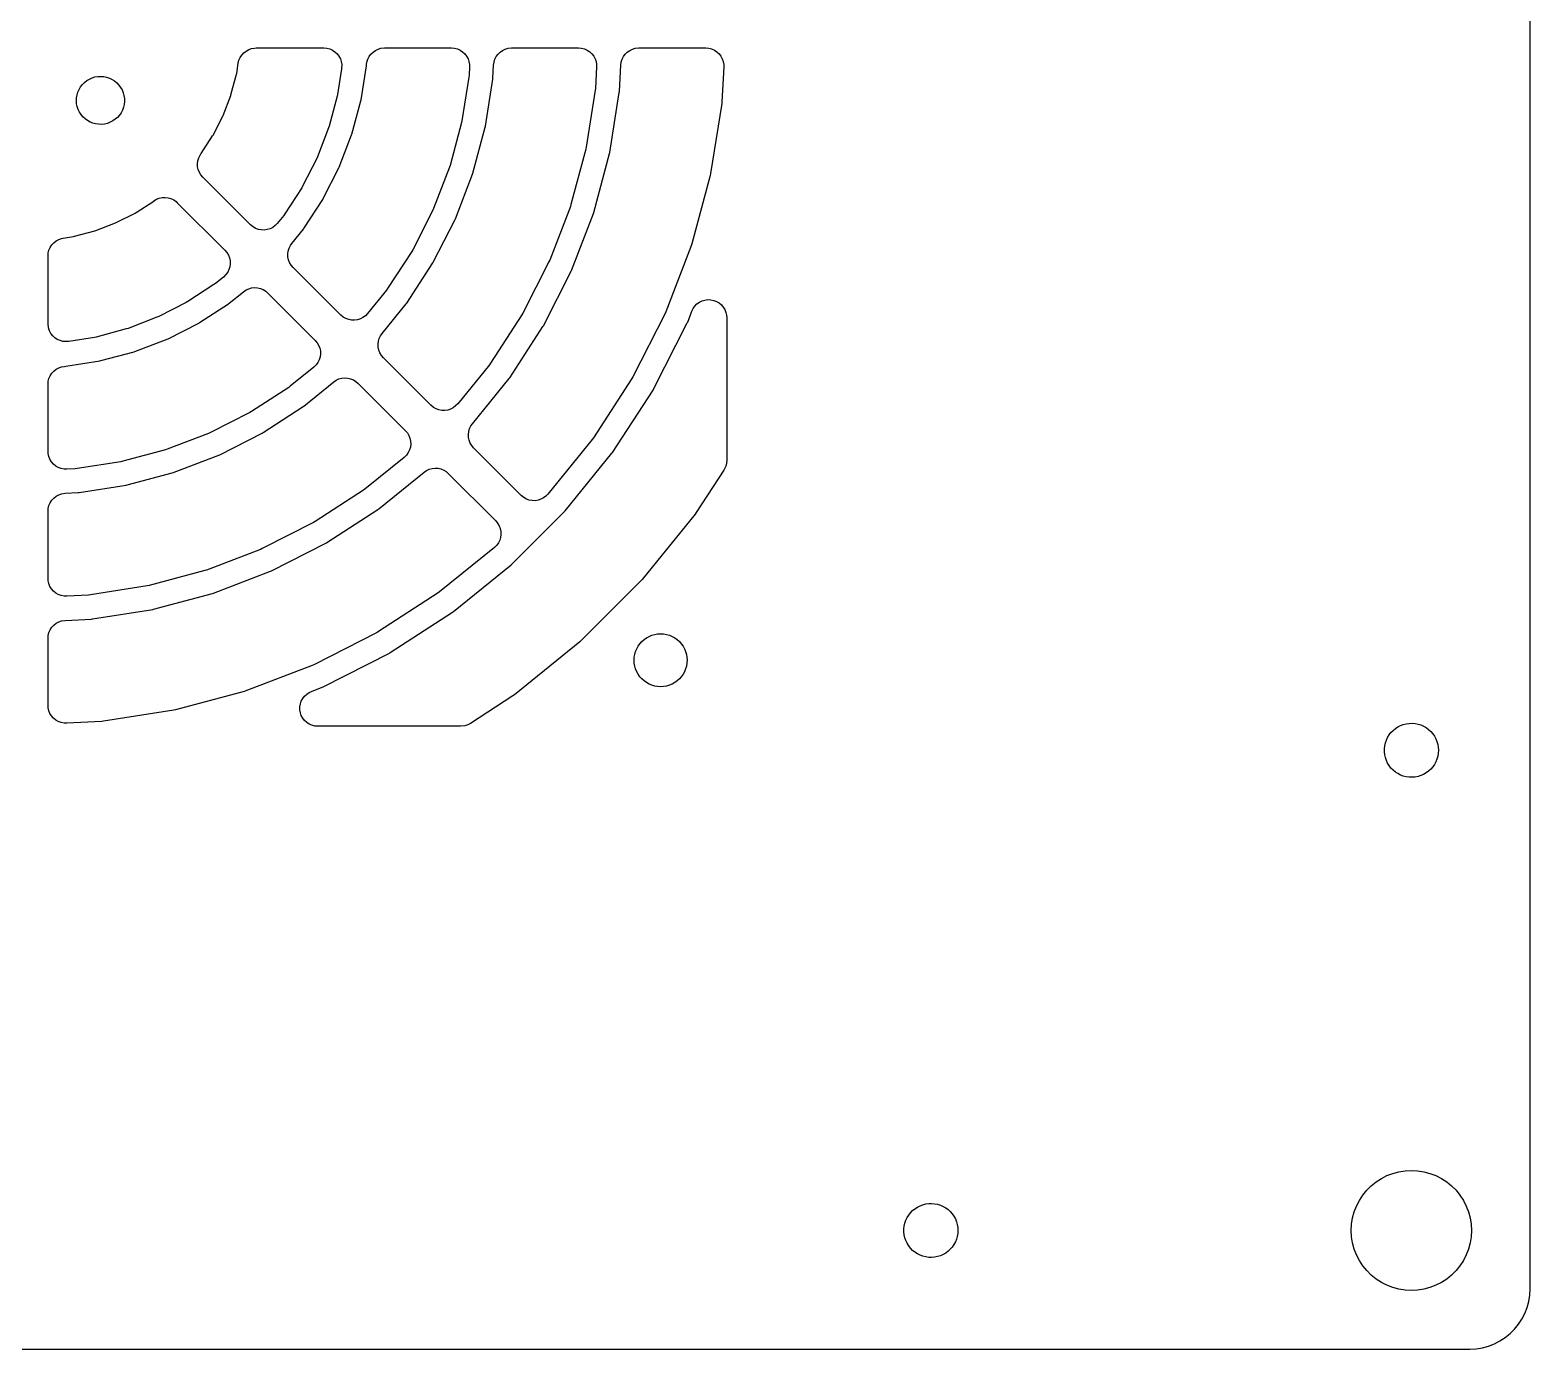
# Model space of a CAD drawing. Header units: metres. Extents: x -250 to 250, y -110 to 110.
# Drawn here: x 125 to 249.9, y -109.9 to 0 of the extents above; entities that cross this region are included whole.
import ezdxf

# ---------------------------------------------------------------- set-up
doc = ezdxf.new("R2010")
doc.units = ezdxf.units.M

msp = doc.modelspace()

# ---------------------------------------------------------------- linework, layer by layer
for p, q in [((249.875, -104.875), (249.875, 104.875)), ((142.399, -2.52469), (142.497, -2.297)), ((142.497, -2.297), (142.63, -2.08849)), ((142.63, -2.08849), (142.797, -1.90485)), ((142.797, -1.90485), (142.991, -1.75107)), ((142.991, -1.75107), (143.208, -1.63136)), ((143.208, -1.63136), (143.441, -1.549)), ((143.441, -1.549), (143.685, -1.5062)), ((143.685, -1.5062), (143.822, -1.5)), ((143.822, -1.5), (149.463, -1.5)), ((149.463, -1.5), (149.71, -1.52046)), ((149.71, -1.52046), (149.95, -1.58127)), ((149.95, -1.58127), (150.177, -1.68079)), ((150.177, -1.68079), (150.384, -1.81628)), ((150.384, -1.81628), (150.566, -1.98409)), ((150.566, -1.98409), (150.718, -2.17958)), ((150.718, -2.17958), (150.836, -2.39746)), ((150.836, -2.39746), (150.917, -2.63177)), ((153.047, -2.67604), (153.12, -2.43941)), ((153.12, -2.43941), (153.231, -2.21805)), ((153.231, -2.21805), (153.378, -2.01802)), ((153.378, -2.01802), (153.555, -1.84477)), ((153.555, -1.84477), (153.758, -1.70305)), ((153.758, -1.70305), (153.982, -1.59669)), ((153.982, -1.59669), (154.22, -1.52863)), ((154.22, -1.52863), (154.511, -1.5)), ((154.511, -1.5), (160.091, -1.5)), ((160.091, -1.5), (160.338, -1.52046)), ((160.338, -1.52046), (160.578, -1.58127)), ((160.578, -1.58127), (160.805, -1.68079)), ((160.805, -1.68079), (161.012, -1.81628)), ((161.012, -1.81628), (161.194, -1.98409)), ((161.194, -1.98409), (161.346, -2.17958)), ((161.346, -2.17958), (161.464, -2.39746)), ((161.464, -2.39746), (161.545, -2.63177)), ((163.63, -2.67601), (163.704, -2.43936)), ((163.704, -2.43936), (163.815, -2.218)), ((163.815, -2.218), (163.961, -2.01799)), ((163.961, -2.01799), (164.138, -1.84476)), ((164.138, -1.84476), (164.341, -1.70303)), ((164.341, -1.70303), (164.565, -1.59668)), ((164.565, -1.59668), (164.803, -1.52863)), ((164.803, -1.52863), (165.095, -1.5)), ((165.095, -1.5), (170.674, -1.5)), ((170.674, -1.5), (170.921, -1.52046)), ((170.921, -1.52046), (171.161, -1.58127)), ((171.161, -1.58127), (171.388, -1.68079)), ((171.388, -1.68079), (171.595, -1.81628)), ((171.595, -1.81628), (171.778, -1.98409)), ((171.778, -1.98409), (171.93, -2.17958)), ((171.93, -2.17958), (172.048, -2.39746)), ((172.048, -2.39746), (172.128, -2.63177)), ((174.214, -2.67601), (174.287, -2.43936)), ((174.287, -2.43936), (174.398, -2.21802)), ((174.398, -2.21802), (174.544, -2.01799)), ((174.544, -2.01799), (174.721, -1.84476)), ((174.721, -1.84476), (174.925, -1.70303)), ((174.925, -1.70303), (175.148, -1.59669)), ((175.148, -1.59669), (175.387, -1.52863)), ((175.387, -1.52863), (175.678, -1.5)), ((175.678, -1.5), (181.257, -1.5)), ((181.257, -1.5), (181.504, -1.52046)), ((181.504, -1.52046), (181.744, -1.58127)), ((181.744, -1.58127), (181.971, -1.68079)), ((181.971, -1.68079), (182.179, -1.81628)), ((182.179, -1.81628), (182.361, -1.98409)), ((182.361, -1.98409), (182.513, -2.17958)), ((182.513, -2.17958), (182.631, -2.39746)), ((182.631, -2.39746), (182.711, -2.63177)), ((141.733, -5.39542), (142.189, -3.69386)), ((142.189, -3.69386), (142.205, -3.61696)), ((142.205, -3.61696), (142.34, -2.76534)), ((142.34, -2.76534), (142.399, -2.52469)), ((150.944, -3.23465), (150.607, -5.36279)), ((150.917, -2.63177), (150.958, -2.87613)), ((150.958, -2.87613), (150.944, -3.23465)), ((152.557, -5.81731), (153.006, -2.98299)), ((153.006, -2.98299), (153.019, -2.866)), ((153.019, -2.866), (153.021, -2.86627)), ((153.021, -2.86627), (153.047, -2.67604)), ((161.545, -2.63177), (161.586, -2.87613)), ((161.589, -3.07849), (161.553, -3.76282)), ((161.586, -2.87613), (161.589, -3.07849)), ((163.54, -4.0112), (163.597, -2.92149)), ((163.597, -2.92149), (163.63, -2.67601)), ((172.172, -3.07851), (172.078, -4.86909)), ((172.128, -2.63177), (172.169, -2.87613)), ((172.169, -2.87613), (172.172, -3.07851)), ((174.065, -5.11745), (174.18, -2.92149)), ((174.18, -2.92149), (174.214, -2.67601)), ((182.755, -3.07851), (182.604, -5.97536)), ((182.711, -2.63177), (182.752, -2.87613)), ((182.752, -2.87613), (182.755, -3.07851)), ((128.987, -5.1694), (129.087, -4.94415)), ((129.087, -4.94415), (129.213, -4.73282)), ((129.213, -4.73282), (129.365, -4.53862)), ((129.365, -4.53862), (129.539, -4.3645)), ((129.539, -4.3645), (129.733, -4.21309)), ((129.733, -4.21309), (129.944, -4.0867)), ((129.944, -4.0867), (130.169, -3.98724)), ((130.169, -3.98724), (130.405, -3.91621)), ((130.405, -3.91621), (130.648, -3.87469)), ((130.648, -3.87469), (130.894, -3.86333)), ((130.894, -3.86333), (131.139, -3.88226)), ((131.139, -3.88226), (131.381, -3.93123)), ((131.381, -3.93123), (131.614, -4.00949)), ((131.614, -4.00949), (131.836, -4.11584)), ((131.836, -4.11584), (132.044, -4.24869)), ((132.044, -4.24869), (132.233, -4.40599)), ((132.233, -4.40599), (132.402, -4.58539)), ((132.402, -4.58539), (132.547, -4.78416)), ((132.547, -4.78416), (132.667, -4.99928)), ((161.536, -3.91898), (160.959, -7.56319)), ((161.553, -3.76282), (161.536, -3.91898)), ((162.909, -8.0177), (163.532, -4.08925)), ((163.532, -4.08925), (163.54, -4.0112)), ((172.078, -4.86909), (172.062, -5.02524)), ((128.863, -5.89389), (128.875, -5.6479)), ((128.882, -6.1394), (128.863, -5.89389)), ((128.875, -5.6479), (128.916, -5.40518)), ((128.931, -6.38072), (128.882, -6.1394)), ((128.916, -5.40518), (128.987, -5.1694)), ((132.667, -4.99928), (132.759, -5.22751)), ((132.759, -5.22751), (132.823, -5.46536)), ((132.834, -6.20027), (132.778, -6.43997)), ((132.823, -5.46536), (132.857, -5.70924)), ((132.861, -5.95546), (132.834, -6.20027)), ((132.857, -5.70924), (132.861, -5.95546)), ((141.077, -7.1151), (141.709, -5.47032)), ((141.709, -5.47032), (141.733, -5.39542)), ((150.574, -5.51637), (149.906, -8.00992)), ((150.607, -5.36279), (150.574, -5.51637)), ((151.798, -8.66583), (152.541, -5.89426)), ((152.541, -5.89426), (152.557, -5.81731)), ((172.062, -5.02524), (171.311, -9.76358)), ((173.261, -10.2181), (174.057, -5.1955)), ((174.057, -5.1955), (174.065, -5.11745)), ((182.587, -6.1315), (181.663, -11.964)), ((182.604, -5.97536), (182.587, -6.1315)), ((129.009, -6.6142), (128.931, -6.38072)), ((129.116, -6.83629), (129.009, -6.6142)), ((129.249, -7.04364), (129.116, -6.83629)), ((129.406, -7.23308), (129.249, -7.04364)), ((129.585, -7.40175), (129.406, -7.23308)), ((129.784, -7.5471), (129.585, -7.40175)), ((132.093, -7.44037), (131.89, -7.57953)), ((132.277, -7.2773), (132.093, -7.44037)), ((132.44, -7.09279), (132.277, -7.2773)), ((132.58, -6.88963), (132.44, -7.09279)), ((132.693, -6.67093), (132.58, -6.88963)), ((132.778, -6.43997), (132.693, -6.67093)), ((140.245, -8.75652), (141.045, -7.18683)), ((141.045, -7.18683), (141.077, -7.1151)), ((129.999, -7.66693), (129.784, -7.5471)), ((130.228, -7.75941), (129.999, -7.66693)), ((130.465, -7.82314), (130.228, -7.75941)), ((130.709, -7.85716), (130.465, -7.82314)), ((130.955, -7.86095), (130.709, -7.85716)), ((131.2, -7.83446), (130.955, -7.86095)), ((131.44, -7.77808), (131.2, -7.83446)), ((131.671, -7.69267), (131.44, -7.77808)), ((131.89, -7.57953), (131.671, -7.69267)), ((149.858, -8.15924), (148.933, -10.5695)), ((149.906, -8.00992), (149.858, -8.15924)), ((150.746, -11.4198), (151.774, -8.74074)), ((151.774, -8.74074), (151.798, -8.66583)), ((160.927, -7.71677), (159.972, -11.2803)), ((160.959, -7.56319), (160.927, -7.71677)), ((161.864, -11.9363), (162.893, -8.09465)), ((162.893, -8.09465), (162.909, -8.0177)), ((139.247, -10.3024), (140.206, -8.82471)), ((140.206, -8.82471), (140.245, -8.75652)), ((171.279, -9.91716), (170.037, -14.5508)), ((171.311, -9.76358), (171.279, -9.91716)), ((138.947, -11.1414), (138.978, -10.8956)), ((138.958, -11.3889), (138.947, -11.1414)), ((138.978, -10.8956), (139.049, -10.6581)), ((139.049, -10.6581), (139.157, -10.4356)), ((139.157, -10.4356), (139.232, -10.3218)), ((139.232, -10.3218), (139.247, -10.3024)), ((148.869, -10.713), (147.697, -13.0134)), ((148.933, -10.5695), (148.869, -10.713)), ((171.929, -15.2067), (173.245, -10.2951)), ((173.245, -10.2951), (173.261, -10.2181)), ((139.008, -11.6314), (138.958, -11.3889)), ((139.098, -11.8622), (139.008, -11.6314)), ((139.225, -12.075), (139.098, -11.8622)), ((139.385, -12.264), (139.225, -12.075)), ((143.35, -16.2289), (139.385, -12.264)), ((149.411, -14.0483), (150.714, -11.4915)), ((150.714, -11.4915), (150.746, -11.4198)), ((159.923, -11.4297), (158.601, -14.8742)), ((159.972, -11.2803), (159.923, -11.4297)), ((160.414, -15.7243), (161.839, -12.0112)), ((161.839, -12.0112), (161.864, -11.9363)), ((181.631, -12.1176), (180.102, -17.8212)), ((181.663, -11.964), (181.631, -12.1176)), ((147.618, -13.1493), (146.212, -15.3145)), ((147.697, -13.0134), (147.618, -13.1493)), ((133.825, -15.2061), (135.302, -14.2466)), ((135.302, -14.2466), (135.322, -14.2324)), ((135.322, -14.2324), (135.534, -14.1039)), ((135.534, -14.1039), (135.764, -14.0119)), ((135.764, -14.0119), (136.006, -13.9591)), ((136.006, -13.9591), (136.253, -13.9468)), ((136.253, -13.9468), (136.499, -13.9755)), ((136.499, -13.9755), (136.737, -14.0442)), ((136.737, -14.0442), (136.961, -14.1512)), ((136.961, -14.1512), (137.163, -14.2935)), ((137.163, -14.2935), (137.264, -14.3854)), ((137.264, -14.3854), (141.229, -18.3502)), ((147.809, -16.523), (149.372, -14.1162)), ((149.372, -14.1162), (149.411, -14.0483)), ((158.601, -14.8742), (158.537, -15.0176)), ((169.989, -14.7001), (168.269, -19.1789)), ((170.037, -14.5508), (169.989, -14.7001)), ((130.47, -16.7086), (132.115, -16.0773)), ((132.115, -16.0773), (132.187, -16.0453)), ((132.187, -16.0453), (133.757, -15.2455)), ((133.757, -15.2455), (133.825, -15.2061)), ((143.566, -16.4079), (143.35, -16.2289)), ((145.577, -16.1122), (145.405, -16.2912)), ((146.12, -15.4415), (145.577, -16.1122)), ((146.212, -15.3145), (146.12, -15.4415)), ((158.537, -15.0176), (156.862, -18.305)), ((158.576, -19.34), (160.382, -15.796)), ((160.382, -15.796), (160.414, -15.7243)), ((170.082, -20.029), (171.905, -15.2816)), ((171.905, -15.2816), (171.929, -15.2067)), ((127.18, -17.5659), (127.397, -17.448)), ((127.397, -17.448), (127.632, -17.3676)), ((127.632, -17.3676), (127.765, -17.3401)), ((127.765, -17.3401), (128.617, -17.2052)), ((128.617, -17.2052), (128.694, -17.1889)), ((128.694, -17.1889), (130.395, -16.733)), ((130.395, -16.733), (130.47, -16.7086)), ((143.782, -16.53), (143.566, -16.4079)), ((144.015, -16.615), (143.782, -16.53)), ((144.258, -16.6605), (144.015, -16.615)), ((144.506, -16.6653), (144.258, -16.6605)), ((144.751, -16.6292), (144.506, -16.6653)), ((144.987, -16.5533), (144.751, -16.6292)), ((145.207, -16.4396), (144.987, -16.5533)), ((145.405, -16.2912), (145.207, -16.4396)), ((146.798, -17.7773), (147.763, -16.5865)), ((147.763, -16.5865), (147.809, -16.523)), ((126.5, -18.8217), (126.52, -18.5748)), ((126.52, -18.5748), (126.581, -18.3346)), ((126.581, -18.3346), (126.681, -18.1077)), ((126.681, -18.1077), (126.816, -17.9003)), ((126.816, -17.9003), (126.984, -17.7181)), ((126.984, -17.7181), (127.18, -17.5659)), ((141.229, -18.3502), (141.389, -18.5393)), ((141.389, -18.5393), (141.516, -18.7521)), ((146.465, -18.6593), (146.496, -18.4135)), ((146.475, -18.9068), (146.465, -18.6593)), ((146.496, -18.4135), (146.567, -18.1761)), ((146.567, -18.1761), (146.675, -17.9535)), ((146.675, -17.9535), (146.798, -17.7773)), ((156.784, -18.4409), (154.774, -21.5352)), ((156.862, -18.305), (156.784, -18.4409)), ((180.054, -17.9705), (177.938, -23.4834)), ((180.102, -17.8212), (180.054, -17.9705)), ((126.5, -24.4627), (126.5, -18.8217)), ((141.566, -19.9561), (141.457, -20.1787)), ((141.516, -18.7521), (141.606, -18.9829)), ((141.636, -19.7187), (141.566, -19.9561)), ((141.606, -18.9829), (141.657, -19.2254)), ((141.667, -19.4729), (141.636, -19.7187)), ((141.657, -19.2254), (141.667, -19.4729)), ((146.526, -19.1493), (146.475, -18.9068)), ((146.616, -19.3801), (146.526, -19.1493)), ((146.743, -19.5929), (146.616, -19.3801)), ((146.903, -19.782), (146.743, -19.5929)), ((150.865, -23.7434), (146.903, -19.782)), ((156.371, -22.7437), (158.537, -19.408)), ((158.537, -19.408), (158.576, -19.34)), ((168.205, -19.3223), (166.028, -23.5965)), ((168.269, -19.1789), (168.205, -19.3223)), ((140.314, -21.2121), (138.149, -22.6181)), ((140.441, -21.1198), (140.314, -21.2121)), ((141.112, -20.5766), (140.441, -21.1198)), ((141.313, -20.3803), (141.112, -20.5766)), ((141.457, -20.1787), (141.313, -20.3803)), ((167.742, -24.6316), (170.05, -20.1008)), ((170.05, -20.1008), (170.082, -20.029)), ((141.586, -22.7626), (142.777, -21.7982)), ((142.777, -21.7982), (142.982, -21.6588)), ((142.982, -21.6588), (143.207, -21.5549)), ((143.207, -21.5549), (143.446, -21.4894)), ((143.446, -21.4894), (143.692, -21.4642)), ((143.692, -21.4642), (143.94, -21.4799)), ((143.94, -21.4799), (144.181, -21.5361)), ((144.181, -21.5361), (144.41, -21.6312)), ((144.41, -21.6312), (144.62, -21.7627)), ((144.62, -21.7627), (144.782, -21.9033)), ((144.782, -21.9033), (148.743, -25.8647)), ((154.682, -21.6622), (153.091, -23.6267)), ((154.774, -21.5352), (154.682, -21.6622)), ((181.184, -22.4958), (181.43, -22.4638)), ((181.43, -22.4638), (181.677, -22.4726)), ((181.677, -22.4726), (181.92, -22.5221)), ((138.013, -22.6967), (135.713, -23.8688)), ((138.149, -22.6181), (138.013, -22.6967)), ((139.116, -24.3717), (141.523, -22.8087)), ((141.523, -22.8087), (141.586, -22.7626)), ((153.091, -23.6267), (152.92, -23.8057)), ((154.313, -25.2918), (156.325, -22.8073)), ((156.325, -22.8073), (156.371, -22.7437)), ((166.028, -23.5965), (165.949, -23.7325)), ((177.874, -23.6268), (175.193, -28.8883)), ((177.938, -23.4834), (177.874, -23.6268)), ((179.751, -24.3336), (180.1, -23.4246)), ((180.1, -23.4246), (180.207, -23.2014)), ((180.207, -23.2014), (180.35, -22.999)), ((180.35, -22.999), (180.524, -22.8228)), ((180.524, -22.8228), (180.725, -22.6778)), ((180.725, -22.6778), (180.947, -22.5677)), ((180.947, -22.5677), (181.184, -22.4958)), ((181.92, -22.5221), (182.151, -22.6109)), ((182.151, -22.6109), (182.365, -22.7366)), ((182.365, -22.7366), (182.555, -22.8956)), ((182.555, -22.8956), (182.716, -23.0838)), ((182.716, -23.0838), (182.844, -23.2959)), ((182.844, -23.2959), (182.935, -23.5262)), ((182.935, -23.5262), (182.987, -23.7684)), ((126.543, -24.8189), (126.5, -24.4627)), ((126.621, -25.0538), (126.543, -24.8189)), ((133.01, -24.9063), (130.516, -25.5745)), ((133.159, -24.8578), (133.01, -24.9063)), ((135.57, -23.9326), (133.159, -24.8578)), ((135.713, -23.8688), (135.57, -23.9326)), ((136.491, -25.7137), (139.048, -24.4109)), ((139.048, -24.4109), (139.116, -24.3717)), ((151.081, -23.9224), (150.865, -23.7434)), ((151.296, -24.0445), (151.081, -23.9224)), ((151.529, -24.1295), (151.296, -24.0445)), ((151.773, -24.1749), (151.529, -24.1295)), ((152.02, -24.1797), (151.773, -24.1749)), ((152.265, -24.1437), (152.02, -24.1797)), ((152.501, -24.0677), (152.265, -24.1437)), ((152.721, -23.9541), (152.501, -24.0677)), ((152.92, -23.8057), (152.721, -23.9541)), ((165.949, -23.7325), (163.336, -27.7558)), ((164.933, -28.9644), (167.703, -24.6995)), ((167.703, -24.6995), (167.742, -24.6316)), ((176.907, -29.9233), (179.719, -24.4054)), ((179.719, -24.4054), (179.751, -24.3336)), ((182.987, -23.7684), (183, -23.9621)), ((183, -23.9621), (183, -35.8425)), ((126.738, -25.2727), (126.621, -25.0538)), ((126.888, -25.4694), (126.738, -25.2727)), ((127.069, -25.6387), (126.888, -25.4694)), ((127.275, -25.7759), (127.069, -25.6387)), ((127.501, -25.8773), (127.275, -25.7759)), ((127.741, -25.9401), (127.501, -25.8773)), ((127.988, -25.9626), (127.741, -25.9401)), ((128.235, -25.9442), (127.988, -25.9626)), ((130.363, -25.6071), (128.235, -25.9442)), ((130.516, -25.5745), (130.363, -25.6071)), ((133.741, -26.774), (136.42, -25.7456)), ((136.42, -25.7456), (136.491, -25.7137)), ((148.743, -25.8647), (148.904, -26.0537)), ((148.904, -26.0537), (149.03, -26.2666)), ((153.98, -26.1738), (154.01, -25.928)), ((153.99, -26.4213), (153.98, -26.1738)), ((154.01, -25.928), (154.081, -25.6905)), ((154.081, -25.6905), (154.19, -25.468)), ((154.19, -25.468), (154.313, -25.2918)), ((130.894, -27.5409), (133.666, -26.7983)), ((133.666, -26.7983), (133.741, -26.774)), ((149.08, -27.4706), (148.971, -27.6932)), ((149.03, -26.2666), (149.12, -26.4973)), ((149.151, -27.2332), (149.08, -27.4706)), ((149.12, -26.4973), (149.171, -26.7398)), ((149.181, -26.9873), (149.151, -27.2332)), ((149.171, -26.7398), (149.181, -26.9873)), ((154.041, -26.6638), (153.99, -26.4213)), ((154.131, -26.8946), (154.041, -26.6638)), ((154.258, -27.1074), (154.131, -26.8946)), ((154.418, -27.2964), (154.258, -27.1074)), ((158.379, -31.2578), (154.418, -27.2964)), ((126.681, -28.7976), (126.816, -28.5902)), ((126.816, -28.5902), (126.984, -28.4079)), ((126.984, -28.4079), (127.18, -28.2557)), ((127.18, -28.2557), (127.397, -28.1378)), ((127.397, -28.1378), (127.632, -28.0574)), ((127.632, -28.0574), (127.866, -28.0219)), ((127.866, -28.0185), (127.983, -28.0062)), ((127.866, -28.0219), (127.866, -28.0185)), ((127.983, -28.0062), (130.817, -27.5573)), ((130.817, -27.5573), (130.894, -27.5409)), ((148.627, -28.0911), (146.662, -29.6819)), ((148.827, -27.8948), (148.627, -28.0911)), ((148.971, -27.6932), (148.827, -27.8948)), ((163.244, -27.8829), (160.606, -31.1411)), ((163.336, -27.7558), (163.244, -27.8829)), ((126.5, -29.5115), (126.52, -29.2646)), ((126.5, -35.0907), (126.5, -29.5115)), ((126.52, -29.2646), (126.581, -29.0244)), ((126.581, -29.0244), (126.681, -28.7976)), ((146.535, -29.7742), (143.441, -31.7836)), ((146.662, -29.6819), (146.535, -29.7742)), ((147.807, -31.3246), (150.292, -29.3127)), ((150.292, -29.3127), (150.497, -29.1732)), ((150.497, -29.1732), (150.721, -29.0694)), ((150.721, -29.0694), (150.96, -29.0039)), ((150.96, -29.0039), (151.207, -28.9787)), ((151.207, -28.9787), (151.454, -28.9944)), ((151.454, -28.9944), (151.695, -29.0506)), ((151.695, -29.0506), (151.924, -29.1457)), ((151.924, -29.1457), (152.134, -29.2772)), ((152.134, -29.2772), (152.296, -29.4178)), ((152.296, -29.4178), (156.258, -33.3792)), ((161.827, -32.8063), (164.887, -29.0279)), ((164.887, -29.0279), (164.933, -28.9644)), ((175.114, -29.0243), (171.898, -33.9766)), ((175.193, -28.8883), (175.114, -29.0243)), ((176.868, -29.9912), (176.907, -29.9233)), ((160.606, -31.1411), (160.434, -31.3201)), ((173.495, -35.1852), (176.868, -29.9912)), ((143.305, -31.8621), (140.018, -33.5371)), ((143.441, -31.7836), (143.305, -31.8621)), ((144.408, -33.5371), (147.744, -31.3708)), ((147.744, -31.3708), (147.807, -31.3246)), ((158.595, -31.4369), (158.379, -31.2578)), ((158.811, -31.559), (158.595, -31.4369)), ((159.044, -31.6439), (158.811, -31.559)), ((159.287, -31.6894), (159.044, -31.6439)), ((159.535, -31.6942), (159.287, -31.6894)), ((159.78, -31.6581), (159.535, -31.6942)), ((160.016, -31.5822), (159.78, -31.6581)), ((160.236, -31.4685), (160.016, -31.5822)), ((160.434, -31.3201), (160.236, -31.4685)), ((139.874, -33.601), (136.43, -34.9232)), ((140.018, -33.5371), (139.874, -33.601)), ((140.796, -35.382), (144.34, -33.5763)), ((144.34, -33.5763), (144.408, -33.5371)), ((156.258, -33.3792), (156.418, -33.5682)), ((156.418, -33.5682), (156.545, -33.781)), ((161.494, -33.6883), (161.525, -33.4424)), ((161.504, -33.9358), (161.494, -33.6883)), ((161.525, -33.4424), (161.595, -33.205)), ((161.595, -33.205), (161.704, -32.9824)), ((161.704, -32.9824), (161.827, -32.8063)), ((136.43, -34.9232), (136.28, -34.9717)), ((156.545, -33.781), (156.635, -34.0118)), ((156.665, -34.7476), (156.595, -34.9851)), ((156.635, -34.0118), (156.686, -34.2543)), ((156.696, -34.5018), (156.665, -34.7476)), ((156.686, -34.2543), (156.696, -34.5018)), ((161.555, -34.1783), (161.504, -33.9358)), ((161.645, -34.409), (161.555, -34.1783)), ((161.772, -34.6219), (161.645, -34.409)), ((161.932, -34.8109), (161.772, -34.6219)), ((165.894, -38.7723), (161.932, -34.8109)), ((171.806, -34.1036), (168.12, -38.6556)), ((171.898, -33.9766), (171.806, -34.1036)), ((126.514, -35.2926), (126.5, -35.0907)), ((126.567, -35.5345), (126.514, -35.2926)), ((126.66, -35.7643), (126.567, -35.5345)), ((126.789, -35.9757), (126.66, -35.7643)), ((126.951, -36.163), (126.789, -35.9757)), ((127.142, -36.321), (126.951, -36.163)), ((132.563, -35.9592), (128.919, -36.5364)), ((132.717, -35.9265), (132.563, -35.9592)), ((136.28, -34.9717), (132.717, -35.9265)), ((137.011, -36.8393), (140.724, -35.414)), ((140.724, -35.414), (140.796, -35.382)), ((156.141, -35.6055), (152.883, -38.244)), ((156.342, -35.4093), (156.141, -35.6055)), ((156.486, -35.2076), (156.342, -35.4093)), ((156.595, -34.9851), (156.486, -35.2076)), ((169.551, -40.0616), (173.449, -35.2486)), ((173.449, -35.2486), (173.495, -35.1852)), ((182.98, -36.0894), (182.919, -36.3296)), ((183, -35.8425), (182.98, -36.0894)), ((127.356, -36.4455), (127.142, -36.321)), ((127.588, -36.533), (127.356, -36.4455)), ((127.831, -36.5811), (127.588, -36.533)), ((128.078, -36.5887), (127.831, -36.5811)), ((128.763, -36.5528), (128.078, -36.5887)), ((128.919, -36.5364), (128.763, -36.5528)), ((133.095, -37.893), (136.936, -36.8637)), ((136.936, -36.8637), (137.011, -36.8393)), ((154.028, -39.8868), (157.806, -36.8271)), ((157.806, -36.8271), (158.011, -36.6877)), ((158.011, -36.6877), (158.236, -36.5838)), ((158.236, -36.5838), (158.475, -36.5184)), ((158.475, -36.5184), (158.721, -36.4931)), ((158.721, -36.4931), (158.969, -36.5089)), ((158.969, -36.5089), (159.21, -36.565)), ((159.21, -36.565), (159.439, -36.6601)), ((159.439, -36.6601), (159.649, -36.7916)), ((159.649, -36.7916), (159.811, -36.9322)), ((159.811, -36.9322), (163.772, -40.8936)), ((182.758, -36.6595), (180.461, -40.1973)), ((182.919, -36.3296), (182.758, -36.6595)), ((127.397, -38.7212), (127.632, -38.6407)), ((127.632, -38.6407), (127.921, -38.5969)), ((127.921, -38.5969), (129.011, -38.5398)), ((129.011, -38.5398), (129.089, -38.5316)), ((129.089, -38.5316), (133.018, -37.9094)), ((133.018, -37.9094), (133.095, -37.893)), ((152.756, -38.3363), (148.732, -40.9491)), ((152.883, -38.244), (152.756, -38.3363)), ((168.12, -38.6556), (167.949, -38.8346)), ((126.5, -40.0948), (126.52, -39.8479)), ((126.52, -39.8479), (126.581, -39.6078)), ((126.581, -39.6078), (126.681, -39.3809)), ((126.681, -39.3809), (126.816, -39.1735)), ((126.816, -39.1735), (126.984, -38.9912)), ((126.984, -38.9912), (127.18, -38.8391)), ((127.18, -38.8391), (127.397, -38.7212)), ((149.7, -42.7025), (153.964, -39.9329)), ((153.964, -39.9329), (154.028, -39.8868)), ((166.11, -38.9513), (165.894, -38.7723)), ((166.325, -39.0734), (166.11, -38.9513)), ((166.558, -39.1584), (166.325, -39.0734)), ((166.802, -39.2038), (166.558, -39.1584)), ((167.049, -39.2086), (166.802, -39.2038)), ((167.294, -39.1726), (167.049, -39.2086)), ((167.53, -39.0966), (167.294, -39.1726)), ((167.75, -38.983), (167.53, -39.0966)), ((167.949, -38.8346), (167.75, -38.983)), ((126.5, -45.6741), (126.5, -40.0948)), ((148.597, -41.0276), (144.322, -43.2054)), ((148.732, -40.9491), (148.597, -41.0276)), ((163.772, -40.8936), (163.932, -41.0826)), ((163.932, -41.0826), (164.059, -41.2955)), ((165.12, -44.4989), (169.499, -40.1199)), ((169.499, -40.1199), (169.551, -40.0616)), ((180.368, -40.3243), (175.955, -45.7745)), ((180.461, -40.1973), (180.368, -40.3243)), ((164.059, -41.2955), (164.149, -41.5262)), ((164.18, -42.2621), (164.109, -42.4995)), ((164.149, -41.5262), (164.2, -41.7687)), ((164.21, -42.0162), (164.18, -42.2621)), ((164.2, -41.7687), (164.21, -42.0162)), ((144.179, -43.2693), (139.7, -44.9885)), ((144.322, -43.2054), (144.179, -43.2693)), ((145.101, -45.0504), (149.632, -42.7418)), ((149.632, -42.7418), (149.7, -42.7025)), ((163.656, -43.12), (159.104, -46.8061)), ((163.856, -42.9237), (163.656, -43.12)), ((164, -42.7221), (163.856, -42.9237)), ((164.109, -42.4995), (164, -42.7221)), ((160.249, -48.4489), (165.062, -44.5514)), ((165.062, -44.5514), (165.12, -44.4989)), ((126.514, -45.876), (126.5, -45.6741)), ((126.567, -46.1179), (126.514, -45.876)), ((126.66, -46.3477), (126.567, -46.1179)), ((139.551, -45.037), (134.917, -46.2786)), ((139.7, -44.9885), (139.551, -45.037)), ((140.282, -46.9047), (145.029, -45.0823)), ((145.029, -45.0823), (145.101, -45.0504)), ((175.85, -45.8911), (170.891, -50.8497)), ((175.955, -45.7745), (175.85, -45.8911)), ((126.789, -46.5591), (126.66, -46.3477)), ((126.951, -46.7463), (126.789, -46.5591)), ((127.142, -46.9044), (126.951, -46.7463)), ((127.356, -47.0288), (127.142, -46.9044)), ((127.588, -47.1163), (127.356, -47.0288)), ((127.831, -47.1645), (127.588, -47.1163)), ((128.079, -47.172), (127.831, -47.1645)), ((129.869, -47.0782), (128.079, -47.172)), ((130.025, -47.0618), (129.869, -47.0782)), ((134.764, -46.3113), (130.025, -47.0618)), ((134.917, -46.2786), (134.764, -46.3113)), ((135.295, -48.2451), (140.207, -46.929)), ((140.207, -46.929), (140.282, -46.9047)), ((158.977, -46.8984), (154.024, -50.1145)), ((159.104, -46.8061), (158.977, -46.8984)), ((130.195, -49.0569), (135.218, -48.2614)), ((135.218, -48.2614), (135.295, -48.2451)), ((154.991, -51.868), (160.185, -48.495)), ((160.185, -48.495), (160.249, -48.4489)), ((126.681, -49.9642), (126.816, -49.7568)), ((126.816, -49.7568), (126.984, -49.5746)), ((126.984, -49.5746), (127.18, -49.4224)), ((127.18, -49.4224), (127.397, -49.3045)), ((127.397, -49.3045), (127.632, -49.2241)), ((127.632, -49.2241), (127.921, -49.1802)), ((127.921, -49.1802), (130.117, -49.0651)), ((130.117, -49.0651), (130.195, -49.0569)), ((126.5, -50.6782), (126.52, -50.4313)), ((126.5, -56.2574), (126.5, -50.6782)), ((126.52, -50.4313), (126.581, -50.1911)), ((126.581, -50.1911), (126.681, -49.9642)), ((153.888, -50.193), (148.627, -52.8738)), ((154.024, -50.1145), (153.888, -50.193)), ((170.774, -50.9548), (165.324, -55.3682)), ((170.891, -50.8497), (170.774, -50.9548)), ((175.634, -51.3277), (175.777, -51.1262)), ((175.777, -51.1262), (175.942, -50.9419)), ((175.942, -50.9419), (176.126, -50.7773)), ((176.126, -50.7773), (176.328, -50.6343)), ((176.328, -50.6343), (176.544, -50.5147)), ((176.544, -50.5147), (176.772, -50.4202)), ((176.772, -50.4202), (177.01, -50.3518)), ((177.01, -50.3518), (177.253, -50.3104)), ((177.253, -50.3104), (177.5, -50.2965)), ((177.5, -50.2965), (177.747, -50.3104)), ((177.747, -50.3104), (177.99, -50.3518)), ((177.99, -50.3518), (178.228, -50.4202)), ((178.228, -50.4202), (178.456, -50.5147)), ((178.456, -50.5147), (178.672, -50.6343)), ((178.672, -50.6343), (178.874, -50.7773)), ((178.874, -50.7773), (179.058, -50.9419)), ((179.058, -50.9419), (179.223, -51.1262)), ((179.223, -51.1262), (179.366, -51.3277)), ((149.405, -54.7187), (154.923, -51.9072)), ((154.923, -51.9072), (154.991, -51.868)), ((175.297, -52.5), (175.31, -52.2533)), ((175.31, -52.2533), (175.352, -52.0097)), ((175.352, -52.0097), (175.42, -51.7722)), ((175.42, -51.7722), (175.515, -51.5439)), ((175.515, -51.5439), (175.634, -51.3277)), ((179.366, -51.3277), (179.485, -51.5439)), ((179.485, -51.5439), (179.58, -51.7722)), ((179.58, -51.7722), (179.648, -52.0097)), ((179.648, -52.0097), (179.69, -52.2533)), ((179.69, -52.2533), (179.703, -52.5)), ((148.483, -52.9377), (142.971, -55.0539)), ((148.627, -52.8738), (148.483, -52.9377)), ((175.31, -52.7467), (175.297, -52.5)), ((175.352, -52.9903), (175.31, -52.7467)), ((175.42, -53.2278), (175.352, -52.9903)), ((175.515, -53.456), (175.42, -53.2278)), ((175.634, -53.6723), (175.515, -53.456)), ((175.777, -53.8738), (175.634, -53.6723)), ((179.366, -53.6723), (179.223, -53.8738)), ((179.485, -53.456), (179.366, -53.6723)), ((179.58, -53.2278), (179.485, -53.456)), ((179.648, -52.9903), (179.58, -53.2278)), ((179.69, -52.7467), (179.648, -52.9903)), ((179.703, -52.5), (179.69, -52.7467)), ((148.425, -55.0996), (149.334, -54.7507)), ((149.334, -54.7507), (149.405, -54.7187)), ((175.942, -54.0581), (175.777, -53.8738)), ((176.126, -54.2227), (175.942, -54.0581)), ((176.328, -54.3657), (176.126, -54.2227)), ((176.544, -54.4852), (176.328, -54.3657)), ((176.772, -54.5798), (176.544, -54.4852)), ((177.01, -54.6482), (176.772, -54.5798)), ((177.253, -54.6896), (177.01, -54.6482)), ((177.5, -54.7035), (177.253, -54.6896)), ((177.747, -54.6896), (177.5, -54.7035)), ((177.99, -54.6482), (177.747, -54.6896)), ((178.228, -54.5798), (177.99, -54.6482)), ((178.456, -54.4852), (178.228, -54.5798)), ((178.672, -54.3657), (178.456, -54.4852)), ((178.874, -54.2227), (178.672, -54.3657)), ((179.058, -54.0581), (178.874, -54.2227)), ((179.223, -53.8738), (179.058, -54.0581)), ((142.821, -55.1024), (137.118, -56.6307)), ((142.971, -55.0539), (142.821, -55.1024)), ((147.467, -56.3761), (147.508, -56.1318)), ((147.508, -56.1318), (147.588, -55.8975)), ((147.588, -55.8975), (147.706, -55.6796)), ((147.706, -55.6796), (147.859, -55.4841)), ((147.859, -55.4841), (148.041, -55.3163)), ((148.041, -55.3163), (148.248, -55.1808)), ((148.248, -55.1808), (148.425, -55.0996)), ((165.197, -55.4605), (161.659, -57.758)), ((165.324, -55.3682), (165.197, -55.4605)), ((126.514, -56.4593), (126.5, -56.2574)), ((126.567, -56.7012), (126.514, -56.4593)), ((126.66, -56.931), (126.567, -56.7012)), ((126.789, -57.1424), (126.66, -56.931)), ((126.951, -57.3297), (126.789, -57.1424)), ((127.142, -57.4877), (126.951, -57.3297)), ((136.964, -56.6633), (131.132, -57.5871)), ((137.118, -56.6307), (136.964, -56.6633)), ((147.467, -56.6239), (147.467, -56.3761)), ((147.508, -56.8682), (147.467, -56.6239)), ((147.588, -57.1025), (147.508, -56.8682)), ((147.706, -57.3204), (147.588, -57.1025)), ((147.859, -57.5159), (147.706, -57.3204)), ((127.356, -57.6121), (127.142, -57.4877)), ((127.588, -57.6996), (127.356, -57.6121)), ((127.831, -57.7478), (127.588, -57.6996)), ((128.079, -57.7553), (127.831, -57.7478)), ((130.975, -57.6035), (128.079, -57.7553)), ((131.132, -57.5871), (130.975, -57.6035)), ((148.041, -57.6837), (147.859, -57.5159)), ((148.248, -57.8192), (148.041, -57.6837)), ((148.475, -57.9187), (148.248, -57.8192)), ((148.715, -57.9795), (148.475, -57.9187)), ((148.962, -58), (148.715, -57.9795)), ((160.843, -58), (148.962, -58)), ((161.207, -57.9551), (160.843, -58)), ((161.441, -57.8753), (161.207, -57.9551)), ((161.659, -57.758), (161.441, -57.8753)), ((238.151, -58.7179), (238.303, -58.5223)), ((238.303, -58.5223), (238.476, -58.3446)), ((238.476, -58.3446), (238.667, -58.187)), ((238.667, -58.187), (238.875, -58.0514)), ((238.875, -58.0514), (239.096, -57.9395)), ((239.096, -57.9395), (239.328, -57.8526)), ((239.328, -57.8526), (239.569, -57.7917)), ((239.569, -57.7917), (239.814, -57.7577)), ((239.814, -57.7577), (240.062, -57.7509)), ((240.062, -57.7509), (240.309, -57.7713)), ((240.309, -57.7713), (240.552, -57.8188)), ((240.552, -57.8188), (240.789, -57.8928)), ((240.789, -57.8928), (241.016, -57.9924)), ((241.016, -57.9924), (241.231, -58.1164)), ((241.231, -58.1164), (241.43, -58.2632)), ((241.43, -58.2632), (241.613, -58.4311)), ((241.613, -58.4311), (241.776, -58.618)), ((241.776, -58.618), (241.917, -58.8217)), ((237.753, -59.8761), (237.781, -59.6297)), ((237.753, -60.1239), (237.753, -59.8761)), ((237.781, -59.6297), (237.835, -59.3878)), ((237.835, -59.3878), (237.915, -59.1533)), ((237.915, -59.1533), (238.021, -58.9291)), ((238.021, -58.9291), (238.151, -58.7179)), ((241.917, -58.8217), (242.035, -59.0397)), ((242.035, -59.0397), (242.128, -59.2694)), ((242.128, -59.2694), (242.196, -59.508)), ((242.196, -59.508), (242.236, -59.7525)), ((242.236, -59.7525), (242.25, -60)), ((237.781, -60.3703), (237.753, -60.1239)), ((237.835, -60.6122), (237.781, -60.3703)), ((237.915, -60.8467), (237.835, -60.6122)), ((238.021, -61.0709), (237.915, -60.8467)), ((238.151, -61.2821), (238.021, -61.0709)), ((241.917, -61.1783), (241.776, -61.382)), ((242.035, -60.9602), (241.917, -61.1783)), ((242.128, -60.7306), (242.035, -60.9602)), ((242.196, -60.492), (242.128, -60.7306)), ((242.236, -60.2475), (242.196, -60.492)), ((242.25, -60), (242.236, -60.2475)), ((238.303, -61.4777), (238.151, -61.2821)), ((238.476, -61.6554), (238.303, -61.4777)), ((238.667, -61.813), (238.476, -61.6554)), ((238.875, -61.9485), (238.667, -61.813)), ((239.096, -62.0605), (238.875, -61.9485)), ((239.328, -62.1474), (239.096, -62.0605)), ((239.569, -62.2083), (239.328, -62.1474)), ((239.814, -62.2423), (239.569, -62.2083)), ((240.062, -62.2491), (239.814, -62.2423)), ((240.309, -62.2287), (240.062, -62.2491)), ((240.552, -62.1812), (240.309, -62.2287)), ((240.789, -62.1071), (240.552, -62.1812)), ((241.016, -62.0076), (240.789, -62.1071)), ((241.231, -61.8836), (241.016, -62.0076)), ((241.43, -61.7368), (241.231, -61.8836)), ((241.613, -61.5689), (241.43, -61.7368)), ((241.776, -61.382), (241.613, -61.5689)), ((236.654, -96.2843), (237.061, -95.9549)), ((237.061, -95.9549), (237.5, -95.6699)), ((237.5, -95.6699), (237.966, -95.4323)), ((237.966, -95.4323), (238.455, -95.2447)), ((238.455, -95.2447), (238.96, -95.1093)), ((238.96, -95.1093), (239.477, -95.0274)), ((239.477, -95.0274), (240, -95)), ((240, -95), (240.523, -95.0274)), ((240.523, -95.0274), (241.04, -95.1093)), ((241.04, -95.1093), (241.545, -95.2447)), ((241.545, -95.2447), (242.034, -95.4323)), ((242.034, -95.4323), (242.5, -95.6699)), ((242.5, -95.6699), (242.939, -95.9549)), ((242.939, -95.9549), (243.346, -96.2843)), ((235.67, -97.5), (235.955, -97.0611)), ((235.955, -97.0611), (236.284, -96.6543)), ((236.284, -96.6543), (236.654, -96.2843)), ((243.346, -96.2843), (243.716, -96.6543)), ((243.716, -96.6543), (244.045, -97.0611)), ((244.045, -97.0611), (244.33, -97.5)), ((198.151, -98.7179), (198.303, -98.5223)), ((198.303, -98.5223), (198.476, -98.3446)), ((198.476, -98.3446), (198.667, -98.187)), ((198.667, -98.187), (198.875, -98.0514)), ((198.875, -98.0514), (199.096, -97.9395)), ((199.096, -97.9395), (199.328, -97.8526)), ((199.328, -97.8526), (199.569, -97.7917)), ((199.569, -97.7917), (199.814, -97.7577)), ((199.814, -97.7577), (200.062, -97.7509)), ((200.062, -97.7509), (200.309, -97.7713)), ((200.309, -97.7713), (200.552, -97.8188)), ((200.552, -97.8188), (200.789, -97.8929)), ((200.789, -97.8929), (201.016, -97.9924)), ((201.016, -97.9924), (201.231, -98.1164)), ((201.231, -98.1164), (201.43, -98.2632)), ((201.43, -98.2632), (201.613, -98.4311)), ((201.613, -98.4311), (201.776, -98.618)), ((201.776, -98.618), (201.917, -98.8217)), ((235.109, -98.9604), (235.245, -98.4549)), ((235.245, -98.4549), (235.432, -97.9663)), ((235.432, -97.9663), (235.67, -97.5)), ((244.33, -97.5), (244.568, -97.9663)), ((244.568, -97.9663), (244.755, -98.4549)), ((244.755, -98.4549), (244.891, -98.9604)), ((197.753, -99.8761), (197.781, -99.6297)), ((197.753, -100.124), (197.753, -99.8761)), ((197.781, -99.6297), (197.835, -99.3878)), ((197.835, -99.3878), (197.915, -99.1533)), ((197.915, -99.1533), (198.021, -98.9291)), ((198.021, -98.9291), (198.151, -98.7179)), ((201.917, -98.8217), (202.035, -99.0397)), ((202.035, -99.0397), (202.128, -99.2694)), ((202.128, -99.2694), (202.196, -99.508)), ((202.196, -99.508), (202.236, -99.7525)), ((202.236, -99.7525), (202.25, -100)), ((235, -100), (235.027, -99.4774)), ((235.027, -99.4774), (235.109, -98.9604)), ((244.891, -98.9604), (244.973, -99.4774)), ((244.973, -99.4774), (245, -100)), ((197.781, -100.37), (197.753, -100.124)), ((197.835, -100.612), (197.781, -100.37)), ((197.915, -100.847), (197.835, -100.612)), ((198.021, -101.071), (197.915, -100.847)), ((198.151, -101.282), (198.021, -101.071)), ((202.035, -100.96), (201.917, -101.178)), ((202.128, -100.731), (202.035, -100.96)), ((202.196, -100.492), (202.128, -100.731)), ((202.236, -100.248), (202.196, -100.492)), ((202.25, -100), (202.236, -100.248)), ((235.027, -100.523), (235, -100)), ((235.109, -101.04), (235.027, -100.523)), ((235.245, -101.545), (235.109, -101.04)), ((244.891, -101.04), (244.755, -101.545)), ((244.973, -100.523), (244.891, -101.04)), ((245, -100), (244.973, -100.523)), ((198.303, -101.478), (198.151, -101.282)), ((198.476, -101.655), (198.303, -101.478)), ((198.667, -101.813), (198.476, -101.655)), ((198.875, -101.949), (198.667, -101.813)), ((199.096, -102.06), (198.875, -101.949)), ((199.328, -102.147), (199.096, -102.06)), ((199.569, -102.208), (199.328, -102.147)), ((199.814, -102.242), (199.569, -102.208)), ((200.062, -102.249), (199.814, -102.242)), ((200.309, -102.229), (200.062, -102.249)), ((200.552, -102.181), (200.309, -102.229)), ((200.789, -102.107), (200.552, -102.181)), ((201.016, -102.008), (200.789, -102.107)), ((201.231, -101.884), (201.016, -102.008)), ((201.43, -101.737), (201.231, -101.884)), ((201.613, -101.569), (201.43, -101.737)), ((201.776, -101.382), (201.613, -101.569)), ((201.917, -101.178), (201.776, -101.382)), ((235.432, -102.034), (235.245, -101.545)), ((235.67, -102.5), (235.432, -102.034)), ((244.568, -102.034), (244.33, -102.5)), ((244.755, -101.545), (244.568, -102.034)), ((235.955, -102.939), (235.67, -102.5)), ((236.284, -103.346), (235.955, -102.939)), ((236.654, -103.716), (236.284, -103.346)), ((243.716, -103.346), (243.346, -103.716)), ((244.045, -102.939), (243.716, -103.346)), ((244.33, -102.5), (244.045, -102.939)), ((237.061, -104.045), (236.654, -103.716)), ((237.5, -104.33), (237.061, -104.045)), ((237.966, -104.568), (237.5, -104.33)), ((238.455, -104.755), (237.966, -104.568)), ((238.96, -104.891), (238.455, -104.755)), ((239.477, -104.973), (238.96, -104.891)), ((241.04, -104.891), (240.523, -104.973)), ((241.545, -104.755), (241.04, -104.891)), ((242.034, -104.568), (241.545, -104.755)), ((242.5, -104.33), (242.034, -104.568)), ((242.939, -104.045), (242.5, -104.33)), ((243.346, -103.716), (242.939, -104.045)), ((249.848, -105.398), (249.875, -104.875)), ((240, -105), (239.477, -104.973)), ((240.523, -104.973), (240, -105)), ((249.63, -106.42), (249.766, -105.915)), ((249.766, -105.915), (249.848, -105.398)), ((248.92, -107.814), (249.205, -107.375)), ((249.205, -107.375), (249.443, -106.909)), ((249.443, -106.909), (249.63, -106.42)), ((247.814, -108.92), (248.221, -108.591)), ((248.221, -108.591), (248.591, -108.221)), ((248.591, -108.221), (248.92, -107.814)), ((-244.875, -109.875), (244.875, -109.875)), ((244.875, -109.875), (245.398, -109.848)), ((245.398, -109.848), (245.915, -109.766)), ((245.915, -109.766), (246.42, -109.63)), ((246.42, -109.63), (246.909, -109.443)), ((246.909, -109.443), (247.375, -109.205)), ((247.375, -109.205), (247.814, -108.92))]:
    msp.add_line(p, q)

doc.saveas('drawing.dxf')
